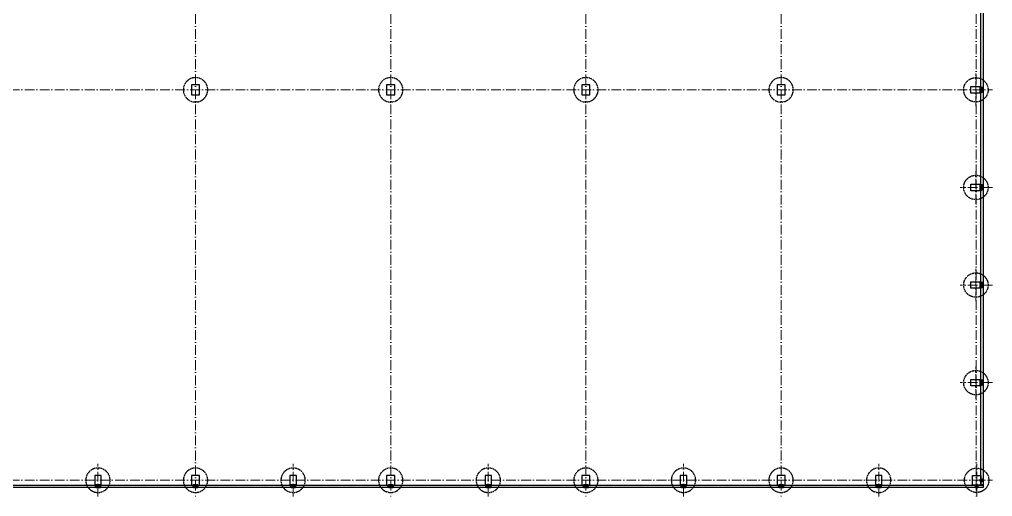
# Model space of a CAD drawing. Header units: millimetres. Extents: x 325046 to 1268204, y 1875583 to 2761998.
# Drawn here: x 1019254 to 1079079, y 2296249 to 2325574 of the extents above; entities that cross this region are included whole.
import ezdxf

# ---------------------------------------------------------------- set-up
doc = ezdxf.new("R2010")
doc.units = ezdxf.units.MM
doc.header["$LTSCALE"] = 100
for name, pattern in [('ACAD_ISO10W100', [18.5, 12, -3, 0.5, -3]), ('DASHDOT', [1, 0.5, -0.25, 0, -0.25]), ('DASHED', [0.75, 0.5, -0.25])]:
    doc.linetypes.add(name, pattern=pattern)
for name, color, linetype in [('005', 9, 'Continuous'), ('025', 1, 'Continuous'), ('035', 7, 'Continuous'), ('070', 6, 'Continuous'), ('KOTY', 2, 'Continuous')]:
    doc.layers.add(name, color=color, linetype=linetype)
doc.layers.add('Objekty - osy', color=5, linetype='ACAD_ISO10W100', lineweight=20)
doc.layers.add('Příprava na dock', color=7, linetype='Continuous', true_color=0x616161)

# ---------------------------------------------------------------- blocks, each defined once
blk = doc.blocks.new('H1 PU')
at = {"layer": 'Příprava na dock', "linetype": 'DASHED', "ltscale": 1.5}
blk.add_circle((1537736, -4876565), 750, dxfattribs=at)
blk = doc.blocks.new('ZN7.1 PU')
at = {"layer": '005'}
h = blk.add_hatch(dxfattribs=at)
h.set_pattern_fill('ANSI31', color=256, scale=250, angle=270)
h.set_pattern_definition([(315, (5643916.85, -5853074.514), (22.09708691, 22.09708691), [])])
edge = h.paths.add_edge_path()
edge.add_line((1041369, -5569107), (1041369, -5568997))
edge.add_line((1041369, -5568997), (1041489, -5568997))
edge.add_line((1041489, -5568997), (1041489, -5569117))
edge.add_line((1041489, -5569117), (1041369, -5569117))
h = blk.add_hatch(dxfattribs=at)
h.set_pattern_fill('ANSI31', color=256, scale=250, angle=270)
h.set_pattern_definition([(315, (5649861.85, -5853074.514), (22.09708691, 22.09708691), [])])
edge = h.paths.add_edge_path()
edge.add_line((1047314, -5569107), (1047314, -5568997))
edge.add_line((1047314, -5568997), (1047434, -5568997))
edge.add_line((1047434, -5568997), (1047434, -5569117))
edge.add_line((1047434, -5569117), (1047314, -5569117))
at = {"layer": '005', "linetype": 'DASHDOT'}
for points in [[(1041319, -5569057), (1041539, -5569057)], [(1041429, -5569167), (1041429, -5568947)], [(1047264, -5569057), (1047484, -5569057)], [(1047374, -5569167), (1047374, -5568947)]]:
    blk.add_lwpolyline(points, dxfattribs=at)
at = {"layer": '025'}
for points in [[(1041369, -5569117), (1041369, -5568997), (1041489, -5568997), (1041489, -5569117), (1041369, -5569117)], [(1047314, -5569117), (1047314, -5568997), (1047434, -5568997), (1047434, -5569117), (1047314, -5569117)]]:
    blk.add_lwpolyline(points, dxfattribs=at)
at = {"layer": '035', "ltscale": 0.5}
blk.add_lwpolyline([(1041039, -5569127), (1047444, -5569127), (1047444, -5568987), (1041039, -5568987)], close=True, dxfattribs=at)
at = {"layer": '035'}
for points in [[(1041359, -5569127), (1041359, -5568987), (1041499, -5568987), (1041499, -5569127)], [(1047304, -5569127), (1047304, -5568987), (1047444, -5568987), (1047444, -5569127)]]:
    blk.add_lwpolyline(points, close=True, dxfattribs=at)
for points in [[(1041369, -5568997), (1041369, -5568987)], [(1041369, -5568997), (1041369, -5568987)], [(1041489, -5568997), (1041489, -5568987)], [(1041489, -5568997), (1041489, -5568987)], [(1047314, -5568997), (1047314, -5568987)], [(1047314, -5568997), (1047314, -5568987)], [(1041369, -5569117), (1041369, -5569127)], [(1041369, -5569117), (1041369, -5569127)], [(1041489, -5569117), (1041489, -5569127)], [(1041489, -5569117), (1041489, -5569127)], [(1047314, -5569117), (1047314, -5569127)], [(1047314, -5569117), (1047314, -5569127)]]:
    blk.add_lwpolyline(points, dxfattribs=at)
blk = doc.blocks.new('ZN9.1 PU')
at = {"layer": '005'}
h = blk.add_hatch(dxfattribs=at)
h.set_pattern_fill('ANSI31', color=256, scale=250, angle=180)
h.set_pattern_definition([(135, (757091.102, -954228.766), (22.09708691, 22.09708691), [])])
edge = h.paths.add_edge_path()
edge.add_line((1041059, -5556777), (1041169, -5556777))
edge.add_line((1041169, -5556777), (1041169, -5556657))
edge.add_line((1041169, -5556657), (1041049, -5556657))
edge.add_line((1041049, -5556657), (1041049, -5556777))
h = blk.add_hatch(dxfattribs=at)
h.set_pattern_fill('ANSI31', color=256, scale=250, angle=180)
h.set_pattern_definition([(225, (757091.102, -10165044.788), (22.09708691, -22.09708691), [])])
edge = h.paths.add_edge_path()
edge.add_line((1041059, -5562497), (1041169, -5562497))
edge.add_line((1041169, -5562497), (1041169, -5562617))
edge.add_line((1041169, -5562617), (1041049, -5562617))
edge.add_line((1041049, -5562617), (1041049, -5562497))
at = {"layer": '005', "linetype": 'DASHDOT'}
for points in [[(1040999, -5556717), (1041219, -5556717)], [(1041109, -5556827), (1041109, -5556607)], [(1041109, -5562447), (1041109, -5562667)], [(1040999, -5562557), (1041219, -5562557)]]:
    blk.add_lwpolyline(points, dxfattribs=at)
at = {"layer": '025'}
for points in [[(1041049, -5556777), (1041169, -5556777), (1041169, -5556657), (1041049, -5556657), (1041049, -5556777)], [(1041049, -5562497), (1041169, -5562497), (1041169, -5562617), (1041049, -5562617), (1041049, -5562497)]]:
    blk.add_lwpolyline(points, dxfattribs=at)
at = {"layer": '035', "ltscale": 0.5}
blk.add_lwpolyline([(1041039, -5562627), (1041039, -5556647), (1041179, -5556647), (1041179, -5562627)], close=True, dxfattribs=at)
at = {"layer": '035'}
for points in [[(1041039, -5556787), (1041179, -5556787), (1041179, -5556647), (1041039, -5556647)], [(1041039, -5562487), (1041179, -5562487), (1041179, -5562627), (1041039, -5562627)]]:
    blk.add_lwpolyline(points, close=True, dxfattribs=at)
for points in [[(1041049, -5556777), (1041039, -5556777)], [(1041049, -5556777), (1041039, -5556777)], [(1041169, -5556777), (1041179, -5556777)], [(1041169, -5556777), (1041179, -5556777)], [(1041049, -5562497), (1041039, -5562497)], [(1041049, -5562497), (1041039, -5562497)], [(1041169, -5562497), (1041179, -5562497)], [(1041169, -5562497), (1041179, -5562497)]]:
    blk.add_lwpolyline(points, dxfattribs=at)
blk = doc.blocks.new('ZN4_PU')
at = {"layer": '005'}
h = blk.add_hatch(dxfattribs=at)
h.set_pattern_fill('ANSI31', color=256, scale=250)
h.set_pattern_definition([(45, (1215891.505, -968045.994), (-22.09708691, 22.09708691), [])])
edge = h.paths.add_edge_path()
edge.add_line((931924, -5570594), (931814, -5570594))
edge.add_line((931814, -5570594), (931814, -5570474))
edge.add_line((931814, -5570474), (931934, -5570474))
edge.add_line((931934, -5570474), (931934, -5570594))
h = blk.add_hatch(dxfattribs=at)
h.set_pattern_fill('ANSI31', color=256, scale=250)
h.set_pattern_definition([(45, (1215891.505, -973965.994), (-22.09708691, 22.09708691), [])])
edge = h.paths.add_edge_path()
edge.add_line((931924, -5576514), (931814, -5576514))
edge.add_line((931814, -5576514), (931814, -5576394))
edge.add_line((931814, -5576394), (931934, -5576394))
edge.add_line((931934, -5576394), (931934, -5576514))
at = {"layer": '005', "linetype": 'DASHDOT'}
for points in [[(931984, -5570534), (931764, -5570534)], [(931874, -5570644), (931874, -5570424)], [(931984, -5576454), (931764, -5576454)], [(931874, -5576564), (931874, -5576344)]]:
    blk.add_lwpolyline(points, dxfattribs=at)
at = {"layer": '025'}
for points in [[(931934, -5570594), (931814, -5570594), (931814, -5570474), (931934, -5570474), (931934, -5570594)], [(931934, -5576514), (931814, -5576514), (931814, -5576394), (931934, -5576394), (931934, -5576514)]]:
    blk.add_lwpolyline(points, dxfattribs=at)
at = {"layer": '035', "ltscale": 0.5}
blk.add_lwpolyline([(931944, -5570464), (931944, -5576734), (931804, -5576734), (931804, -5570464)], close=True, dxfattribs=at)
at = {"layer": '035'}
for points in [[(931944, -5570604), (931804, -5570604), (931804, -5570464), (931944, -5570464)], [(931944, -5576524), (931804, -5576524), (931804, -5576384), (931944, -5576384)]]:
    blk.add_lwpolyline(points, close=True, dxfattribs=at)
for points in [[(931814, -5570594), (931804, -5570594)], [(931814, -5570594), (931804, -5570594)], [(931934, -5570594), (931944, -5570594)], [(931934, -5570594), (931944, -5570594)], [(931814, -5576394), (931804, -5576394)], [(931814, -5576394), (931804, -5576394)], [(931814, -5576514), (931804, -5576514)], [(931814, -5576514), (931804, -5576514)], [(931934, -5576394), (931944, -5576394)], [(931934, -5576394), (931944, -5576394)], [(931934, -5576514), (931944, -5576514)], [(931934, -5576514), (931944, -5576514)]]:
    blk.add_lwpolyline(points, dxfattribs=at)

msp = doc.modelspace()

# ---------------------------------------------------------------- linework, layer by layer
at = {"layer": '025', "linetype": 'DASHED', "ltscale": 0.8}
for points in [[(1078325.7, 2321109.1), (1078333.7, 2321109.1), (1078333.7, 2321389.1), (1078325.7, 2321389.1)], [(1078325.7, 2321389.1), (1078333.7, 2321389.1), (1078333.7, 2321109.1), (1078325.7, 2321109.1)], [(1078325.7, 2321109.1), (1078333.7, 2321109.1), (1078333.7, 2321389.1), (1078325.7, 2321389.1)], [(1078325.7, 2321389.1), (1078333.7, 2321389.1), (1078333.7, 2321109.1), (1078325.7, 2321109.1)], [(1078325.7, 2315109.1), (1078333.7, 2315109.1), (1078333.7, 2315389.1), (1078325.7, 2315389.1)], [(1078325.7, 2315389.1), (1078333.7, 2315389.1), (1078333.7, 2315109.1), (1078325.7, 2315109.1)], [(1078325.7, 2315109.1), (1078333.7, 2315109.1), (1078333.7, 2315389.1), (1078325.7, 2315389.1)], [(1078325.7, 2315389.1), (1078333.7, 2315389.1), (1078333.7, 2315109.1), (1078325.7, 2315109.1)], [(1078325.7, 2309109.1), (1078333.7, 2309109.1), (1078333.7, 2309389.1), (1078325.7, 2309389.1)], [(1078325.7, 2309389.1), (1078333.7, 2309389.1), (1078333.7, 2309109.1), (1078325.7, 2309109.1)], [(1078325.7, 2309109.1), (1078333.7, 2309109.1), (1078333.7, 2309389.1), (1078325.7, 2309389.1)], [(1078325.7, 2309389.1), (1078333.7, 2309389.1), (1078333.7, 2309109.1), (1078325.7, 2309109.1)], [(1078325.7, 2303109.1), (1078333.7, 2303109.1), (1078333.7, 2303389.1), (1078325.7, 2303389.1)], [(1078325.7, 2303389.1), (1078333.7, 2303389.1), (1078333.7, 2303109.1), (1078325.7, 2303109.1)], [(1078325.7, 2303109.1), (1078333.7, 2303109.1), (1078333.7, 2303389.1), (1078325.7, 2303389.1)], [(1078325.7, 2303389.1), (1078333.7, 2303389.1), (1078333.7, 2303109.1), (1078325.7, 2303109.1)], [(1078325.7, 2297309.1), (1078333.7, 2297309.1), (1078333.7, 2297189.1), (1078325.7, 2297189.1)], [(1078325.7, 2297189.1), (1078333.7, 2297189.1), (1078333.7, 2297309.1), (1078325.7, 2297309.1)], [(1078325.7, 2297309.1), (1078333.7, 2297309.1), (1078333.7, 2297189.1), (1078325.7, 2297189.1)], [(1078325.7, 2297189.1), (1078333.7, 2297189.1), (1078333.7, 2297309.1), (1078325.7, 2297309.1)], [(1023938.7, 2296977.1), (1023938.7, 2296969.1), (1024218.7, 2296969.1), (1024218.7, 2296977.1)], [(1024218.7, 2296977.1), (1024218.7, 2296969.1), (1023938.7, 2296969.1), (1023938.7, 2296977.1)], [(1023938.7, 2296977.1), (1023938.7, 2296969.1), (1024218.7, 2296969.1), (1024218.7, 2296977.1)], [(1024218.7, 2296977.1), (1024218.7, 2296969.1), (1023938.7, 2296969.1), (1023938.7, 2296977.1)], [(1029938.7, 2296977.1), (1029938.7, 2296969.1), (1030218.7, 2296969.1), (1030218.7, 2296977.1)], [(1030218.7, 2296977.1), (1030218.7, 2296969.1), (1029938.7, 2296969.1), (1029938.7, 2296977.1)], [(1029938.7, 2296977.1), (1029938.7, 2296969.1), (1030218.7, 2296969.1), (1030218.7, 2296977.1)], [(1030218.7, 2296977.1), (1030218.7, 2296969.1), (1029938.7, 2296969.1), (1029938.7, 2296977.1)], [(1035938.7, 2296977.1), (1035938.7, 2296969.1), (1036218.7, 2296969.1), (1036218.7, 2296977.1)], [(1036218.7, 2296977.1), (1036218.7, 2296969.1), (1035938.7, 2296969.1), (1035938.7, 2296977.1)], [(1035938.7, 2296977.1), (1035938.7, 2296969.1), (1036218.7, 2296969.1), (1036218.7, 2296977.1)], [(1036218.7, 2296977.1), (1036218.7, 2296969.1), (1035938.7, 2296969.1), (1035938.7, 2296977.1)], [(1041938.7, 2296977.1), (1041938.7, 2296969.1), (1042218.7, 2296969.1), (1042218.7, 2296977.1)], [(1042218.7, 2296977.1), (1042218.7, 2296969.1), (1041938.7, 2296969.1), (1041938.7, 2296977.1)], [(1041938.7, 2296977.1), (1041938.7, 2296969.1), (1042218.7, 2296969.1), (1042218.7, 2296977.1)], [(1042218.7, 2296977.1), (1042218.7, 2296969.1), (1041938.7, 2296969.1), (1041938.7, 2296977.1)], [(1047938.7, 2296977.1), (1047938.7, 2296969.1), (1048218.7, 2296969.1), (1048218.7, 2296977.1)], [(1048218.7, 2296977.1), (1048218.7, 2296969.1), (1047938.7, 2296969.1), (1047938.7, 2296977.1)], [(1047938.7, 2296977.1), (1047938.7, 2296969.1), (1048218.7, 2296969.1), (1048218.7, 2296977.1)], [(1048218.7, 2296977.1), (1048218.7, 2296969.1), (1047938.7, 2296969.1), (1047938.7, 2296977.1)], [(1053938.7, 2296977.1), (1053938.7, 2296969.1), (1054218.7, 2296969.1), (1054218.7, 2296977.1)], [(1054218.7, 2296977.1), (1054218.7, 2296969.1), (1053938.7, 2296969.1), (1053938.7, 2296977.1)], [(1053938.7, 2296977.1), (1053938.7, 2296969.1), (1054218.7, 2296969.1), (1054218.7, 2296977.1)], [(1054218.7, 2296977.1), (1054218.7, 2296969.1), (1053938.7, 2296969.1), (1053938.7, 2296977.1)], [(1059938.7, 2296977.1), (1059938.7, 2296969.1), (1060218.7, 2296969.1), (1060218.7, 2296977.1)], [(1060218.7, 2296977.1), (1060218.7, 2296969.1), (1059938.7, 2296969.1), (1059938.7, 2296977.1)], [(1059938.7, 2296977.1), (1059938.7, 2296969.1), (1060218.7, 2296969.1), (1060218.7, 2296977.1)], [(1060218.7, 2296977.1), (1060218.7, 2296969.1), (1059938.7, 2296969.1), (1059938.7, 2296977.1)], [(1065938.7, 2296977.1), (1065938.7, 2296969.1), (1066218.7, 2296969.1), (1066218.7, 2296977.1)], [(1066218.7, 2296977.1), (1066218.7, 2296969.1), (1065938.7, 2296969.1), (1065938.7, 2296977.1)], [(1065938.7, 2296977.1), (1065938.7, 2296969.1), (1066218.7, 2296969.1), (1066218.7, 2296977.1)], [(1066218.7, 2296977.1), (1066218.7, 2296969.1), (1065938.7, 2296969.1), (1065938.7, 2296977.1)], [(1072218.7, 2296977.1), (1072218.7, 2296969.1), (1071938.7, 2296969.1), (1071938.7, 2296977.1)], [(1071938.7, 2296977.1), (1071938.7, 2296969.1), (1072218.7, 2296969.1), (1072218.7, 2296977.1)], [(1071938.7, 2296977.1), (1071938.7, 2296969.1), (1072218.7, 2296969.1), (1072218.7, 2296977.1)], [(1072218.7, 2296977.1), (1072218.7, 2296969.1), (1071938.7, 2296969.1), (1071938.7, 2296977.1)], [(1071938.7, 2296977.1), (1071938.7, 2296969.1), (1072218.7, 2296969.1), (1072218.7, 2296977.1)], [(1071938.7, 2296977.1), (1071938.7, 2296969.1), (1072218.7, 2296969.1), (1072218.7, 2296977.1)], [(1078043.7, 2296977.1), (1078043.7, 2296969.1), (1078163.7, 2296969.1), (1078163.7, 2296977.1)], [(1078163.7, 2296977.1), (1078163.7, 2296969.1), (1078043.7, 2296969.1), (1078043.7, 2296977.1)], [(1078043.7, 2296977.1), (1078043.7, 2296969.1), (1078163.7, 2296969.1), (1078163.7, 2296977.1)], [(1078163.7, 2296977.1), (1078163.7, 2296969.1), (1078043.7, 2296969.1), (1078043.7, 2296977.1)]]:
    msp.add_lwpolyline(points, close=True, dxfattribs=at)
at = {"layer": '035', "linetype": 'DASHED', "ltscale": 0.8}
for points in [[(1078353.7, 2321399.1), (1078333.7, 2321389.1), (1078333.7, 2321109.1), (1078353.7, 2321099.1)], [(1078353.7, 2321099.1), (1078333.7, 2321109.1), (1078333.7, 2321389.1), (1078353.7, 2321399.1)], [(1078353.7, 2321399.1), (1078333.7, 2321389.1), (1078333.7, 2321109.1), (1078353.7, 2321099.1)], [(1078353.7, 2321099.1), (1078333.7, 2321109.1), (1078333.7, 2321389.1), (1078353.7, 2321399.1)], [(1078353.7, 2315399.1), (1078333.7, 2315389.1), (1078333.7, 2315109.1), (1078353.7, 2315099.1)], [(1078353.7, 2315099.1), (1078333.7, 2315109.1), (1078333.7, 2315389.1), (1078353.7, 2315399.1)], [(1078353.7, 2315399.1), (1078333.7, 2315389.1), (1078333.7, 2315109.1), (1078353.7, 2315099.1)], [(1078353.7, 2315099.1), (1078333.7, 2315109.1), (1078333.7, 2315389.1), (1078353.7, 2315399.1)], [(1078353.7, 2309399.1), (1078333.7, 2309389.1), (1078333.7, 2309109.1), (1078353.7, 2309099.1)], [(1078353.7, 2309099.1), (1078333.7, 2309109.1), (1078333.7, 2309389.1), (1078353.7, 2309399.1)], [(1078353.7, 2309399.1), (1078333.7, 2309389.1), (1078333.7, 2309109.1), (1078353.7, 2309099.1)], [(1078353.7, 2309099.1), (1078333.7, 2309109.1), (1078333.7, 2309389.1), (1078353.7, 2309399.1)], [(1078353.7, 2303399.1), (1078333.7, 2303389.1), (1078333.7, 2303109.1), (1078353.7, 2303099.1)], [(1078353.7, 2303099.1), (1078333.7, 2303109.1), (1078333.7, 2303389.1), (1078353.7, 2303399.1)], [(1078353.7, 2303399.1), (1078333.7, 2303389.1), (1078333.7, 2303109.1), (1078353.7, 2303099.1)], [(1078353.7, 2303099.1), (1078333.7, 2303109.1), (1078333.7, 2303389.1), (1078353.7, 2303399.1)], [(1078353.7, 2297179.1), (1078333.7, 2297189.1), (1078333.7, 2297309.1), (1078353.7, 2297319.1)], [(1078353.7, 2297319.1), (1078333.7, 2297309.1), (1078333.7, 2297189.1), (1078353.7, 2297179.1)], [(1078353.7, 2297179.1), (1078333.7, 2297189.1), (1078333.7, 2297309.1), (1078353.7, 2297319.1)], [(1078353.7, 2297319.1), (1078333.7, 2297309.1), (1078333.7, 2297189.1), (1078353.7, 2297179.1)], [(1024228.7, 2296949.1), (1024218.7, 2296969.1), (1023938.7, 2296969.1), (1023928.7, 2296949.1)], [(1023928.7, 2296949.1), (1023938.7, 2296969.1), (1024218.7, 2296969.1), (1024228.7, 2296949.1)], [(1024228.7, 2296949.1), (1024218.7, 2296969.1), (1023938.7, 2296969.1), (1023928.7, 2296949.1)], [(1023928.7, 2296949.1), (1023938.7, 2296969.1), (1024218.7, 2296969.1), (1024228.7, 2296949.1)], [(1030228.7, 2296949.1), (1030218.7, 2296969.1), (1029938.7, 2296969.1), (1029928.7, 2296949.1)], [(1029928.7, 2296949.1), (1029938.7, 2296969.1), (1030218.7, 2296969.1), (1030228.7, 2296949.1)], [(1030228.7, 2296949.1), (1030218.7, 2296969.1), (1029938.7, 2296969.1), (1029928.7, 2296949.1)], [(1029928.7, 2296949.1), (1029938.7, 2296969.1), (1030218.7, 2296969.1), (1030228.7, 2296949.1)], [(1036228.7, 2296949.1), (1036218.7, 2296969.1), (1035938.7, 2296969.1), (1035928.7, 2296949.1)], [(1035928.7, 2296949.1), (1035938.7, 2296969.1), (1036218.7, 2296969.1), (1036228.7, 2296949.1)], [(1036228.7, 2296949.1), (1036218.7, 2296969.1), (1035938.7, 2296969.1), (1035928.7, 2296949.1)], [(1035928.7, 2296949.1), (1035938.7, 2296969.1), (1036218.7, 2296969.1), (1036228.7, 2296949.1)], [(1042228.7, 2296949.1), (1042218.7, 2296969.1), (1041938.7, 2296969.1), (1041928.7, 2296949.1)], [(1041928.7, 2296949.1), (1041938.7, 2296969.1), (1042218.7, 2296969.1), (1042228.7, 2296949.1)], [(1042228.7, 2296949.1), (1042218.7, 2296969.1), (1041938.7, 2296969.1), (1041928.7, 2296949.1)], [(1041928.7, 2296949.1), (1041938.7, 2296969.1), (1042218.7, 2296969.1), (1042228.7, 2296949.1)], [(1048228.7, 2296949.1), (1048218.7, 2296969.1), (1047938.7, 2296969.1), (1047928.7, 2296949.1)], [(1047928.7, 2296949.1), (1047938.7, 2296969.1), (1048218.7, 2296969.1), (1048228.7, 2296949.1)], [(1048228.7, 2296949.1), (1048218.7, 2296969.1), (1047938.7, 2296969.1), (1047928.7, 2296949.1)], [(1047928.7, 2296949.1), (1047938.7, 2296969.1), (1048218.7, 2296969.1), (1048228.7, 2296949.1)], [(1054228.7, 2296949.1), (1054218.7, 2296969.1), (1053938.7, 2296969.1), (1053928.7, 2296949.1)], [(1053928.7, 2296949.1), (1053938.7, 2296969.1), (1054218.7, 2296969.1), (1054228.7, 2296949.1)], [(1054228.7, 2296949.1), (1054218.7, 2296969.1), (1053938.7, 2296969.1), (1053928.7, 2296949.1)], [(1053928.7, 2296949.1), (1053938.7, 2296969.1), (1054218.7, 2296969.1), (1054228.7, 2296949.1)], [(1060228.7, 2296949.1), (1060218.7, 2296969.1), (1059938.7, 2296969.1), (1059928.7, 2296949.1)], [(1059928.7, 2296949.1), (1059938.7, 2296969.1), (1060218.7, 2296969.1), (1060228.7, 2296949.1)], [(1060228.7, 2296949.1), (1060218.7, 2296969.1), (1059938.7, 2296969.1), (1059928.7, 2296949.1)], [(1059928.7, 2296949.1), (1059938.7, 2296969.1), (1060218.7, 2296969.1), (1060228.7, 2296949.1)], [(1066228.7, 2296949.1), (1066218.7, 2296969.1), (1065938.7, 2296969.1), (1065928.7, 2296949.1)], [(1065928.7, 2296949.1), (1065938.7, 2296969.1), (1066218.7, 2296969.1), (1066228.7, 2296949.1)], [(1066228.7, 2296949.1), (1066218.7, 2296969.1), (1065938.7, 2296969.1), (1065928.7, 2296949.1)], [(1065928.7, 2296949.1), (1065938.7, 2296969.1), (1066218.7, 2296969.1), (1066228.7, 2296949.1)], [(1071928.7, 2296949.1), (1071938.7, 2296969.1), (1072218.7, 2296969.1), (1072228.7, 2296949.1)], [(1072228.7, 2296949.1), (1072218.7, 2296969.1), (1071938.7, 2296969.1), (1071928.7, 2296949.1)], [(1072228.7, 2296949.1), (1072218.7, 2296969.1), (1071938.7, 2296969.1), (1071928.7, 2296949.1)], [(1071928.7, 2296949.1), (1071938.7, 2296969.1), (1072218.7, 2296969.1), (1072228.7, 2296949.1)], [(1072228.7, 2296949.1), (1072218.7, 2296969.1), (1071938.7, 2296969.1), (1071928.7, 2296949.1)], [(1072228.7, 2296949.1), (1072218.7, 2296969.1), (1071938.7, 2296969.1), (1071928.7, 2296949.1)], [(1078173.7, 2296949.1), (1078163.7, 2296969.1), (1078043.7, 2296969.1), (1078033.7, 2296949.1)], [(1078033.7, 2296949.1), (1078043.7, 2296969.1), (1078163.7, 2296969.1), (1078173.7, 2296949.1)], [(1078173.7, 2296949.1), (1078163.7, 2296969.1), (1078043.7, 2296969.1), (1078033.7, 2296949.1)], [(1078033.7, 2296949.1), (1078043.7, 2296969.1), (1078163.7, 2296969.1), (1078173.7, 2296949.1)]]:
    msp.add_lwpolyline(points, dxfattribs=at)
at = {"layer": '070', "ltscale": 0.5}
for points in [[(1029828.7, 2320949.1), (1030328.7, 2320949.1), (1030328.7, 2321549.1), (1029828.7, 2321549.1)], [(1041828.7, 2320949.1), (1042328.7, 2320949.1), (1042328.7, 2321549.1), (1041828.7, 2321549.1)], [(1053828.7, 2320949.1), (1054328.7, 2320949.1), (1054328.7, 2321549.1), (1053828.7, 2321549.1)], [(1065828.7, 2320949.1), (1066328.7, 2320949.1), (1066328.7, 2321549.1), (1065828.7, 2321549.1)], [(1077753.7, 2321049.1), (1077753.7, 2321449.1), (1078353.7, 2321449.1), (1078353.7, 2321049.1)], [(1077753.7, 2315049.1), (1077753.7, 2315449.1), (1078353.7, 2315449.1), (1078353.7, 2315049.1)], [(1077753.7, 2309049.1), (1077753.7, 2309449.1), (1078353.7, 2309449.1), (1078353.7, 2309049.1)], [(1077753.7, 2303049.1), (1077753.7, 2303449.1), (1078353.7, 2303449.1), (1078353.7, 2303049.1)], [(1024278.7, 2297549.1), (1023878.7, 2297549.1), (1023878.7, 2296949.1), (1024278.7, 2296949.1)], [(1029828.7, 2296949.1), (1030328.7, 2296949.1), (1030328.7, 2297549.1), (1029828.7, 2297549.1)], [(1036278.7, 2297549.1), (1035878.7, 2297549.1), (1035878.7, 2296949.1), (1036278.7, 2296949.1)], [(1041828.7, 2296949.1), (1042328.7, 2296949.1), (1042328.7, 2297549.1), (1041828.7, 2297549.1)], [(1048278.7, 2297549.1), (1047878.7, 2297549.1), (1047878.7, 2296949.1), (1048278.7, 2296949.1)], [(1053828.7, 2296949.1), (1054328.7, 2296949.1), (1054328.7, 2297549.1), (1053828.7, 2297549.1)], [(1060278.7, 2297549.1), (1059878.7, 2297549.1), (1059878.7, 2296949.1), (1060278.7, 2296949.1)], [(1065828.7, 2296949.1), (1066328.7, 2296949.1), (1066328.7, 2297549.1), (1065828.7, 2297549.1)], [(1072278.7, 2297549.1), (1071878.7, 2297549.1), (1071878.7, 2296949.1), (1072278.7, 2296949.1)], [(1078353.7, 2296949.1), (1077853.7, 2296949.1), (1077853.7, 2297549.1), (1078353.7, 2297549.1)]]:
    msp.add_lwpolyline(points, close=True, dxfattribs=at)
at = {"layer": 'Objekty - osy', "ltscale": 0.5}
for points in [[(1030078.7, 2346249.1), (1030078.7, 2296249.1)], [(1042078.7, 2346249.1), (1042078.7, 2296249.1)], [(1054078.7, 2346249.1), (1054078.7, 2296249.1)], [(1066078.7, 2346249.1), (1066078.7, 2296249.1)], [(1078078.7, 2346249.1), (1078078.7, 2296249.1)], [(1078053.7, 2320249.1), (1078053.7, 2322249.1)], [(705078.7, 2321249.1), (1079078.7, 2321249.1)], [(1078053.7, 2314249.1), (1078053.7, 2316249.1)], [(1079078.7, 2315249.1), (1077078.7, 2315249.1)], [(1078053.7, 2308249.1), (1078053.7, 2310249.1)], [(1079078.7, 2309249.1), (1077078.7, 2309249.1)], [(1078053.7, 2302249.1), (1078053.7, 2304249.1)], [(1079078.7, 2303249.1), (1077078.7, 2303249.1)], [(1024078.7, 2296249.1), (1024078.7, 2298249.1)], [(1036078.7, 2296249.1), (1036078.7, 2298249.1)], [(1048078.7, 2296249.1), (1048078.7, 2298249.1)], [(1060078.7, 2296249.1), (1060078.7, 2298249.1)], [(1072078.7, 2296249.1), (1072078.7, 2298249.1)], [(1078103.7, 2296249.1), (1078103.7, 2298249.1)], [(705078.7, 2297249.1), (1079078.7, 2297249.1)]]:
    msp.add_lwpolyline(points, dxfattribs=at)

# ---------------------------------------------------------------- block references
at = {"layer": '005', "xscale": -1}
for p, rotation in [((-3846486.3, 3858985), 89.99999999999993), ((-3834486.3, 3858985), 89.99999999999993), ((-3822486.3, 3858985), 89.99999999999993), ((-3810486.3, 3858985), 89.99999999999993), ((-3852486.3, 3834985), 89.99999999999984), ((-3846486.3, 3834985), 89.99999999999993), ((-3840486.3, 3834985), 89.99999999999977), ((-3834486.3, 3834985), 89.99999999999984), ((-3828486.3, 3834985), 89.99999999999977), ((-3822486.3, 3834985), 89.99999999999984), ((-3816486.3, 3834985), 89.99999999999977), ((-3810486.3, 3834985), 89.99999999999984), ((-3804486.3, 3834985), 89.99999999999977)]:
    msp.add_blockref('H1 PU', p, dxfattribs=dict(at, rotation=rotation))
at = {"layer": '005', "rotation": 270.0000000000001}
for p in [(5954618.7, 3858985), (5954618.7, 3852985), (5954618.7, 3846985), (5954618.7, 3840985), (5954668.7, 3834985)]:
    msp.add_blockref('H1 PU', p, dxfattribs=at)
at = {"layer": 'KOTY'}
for p, rotation in [((2119532.5, -3235387.7), 180), ((2119532.5, -3241387.7), 180), ((2119532.5, -3247387.7), 180), ((2119532.5, -3253387.7), 180), ((-4538558.1, 1255770.3), 89.99999999999999), ((-4532558.1, 1255770.3), 89.99999999999999), ((-4526558.1, 1255770.3), 89.99999999999999), ((-4520558.1, 1255770.3), 89.99999999999999), ((-4514558.1, 1255770.3), 89.99999999999999), ((-4508558.1, 1255770.3), 89.99999999999999), ((-4502558.1, 1255770.3), 89.99999999999999), ((-4496558.1, 1255770.3), 89.99999999999999), ((-4490558.1, 1255770.3), 89.99999999999999)]:
    msp.add_blockref('ZN9.1 PU', p, dxfattribs=dict(at, rotation=rotation))
msp.add_blockref('ZN4_PU', (146549.9, 7873703.1), dxfattribs=at)
at = {"layer": 'KOTY', "xscale": -1}
msp.add_blockref('ZN7.1 PU', (2119532.5, 7865935.9), dxfattribs=at)

doc.saveas('drawing.dxf')
